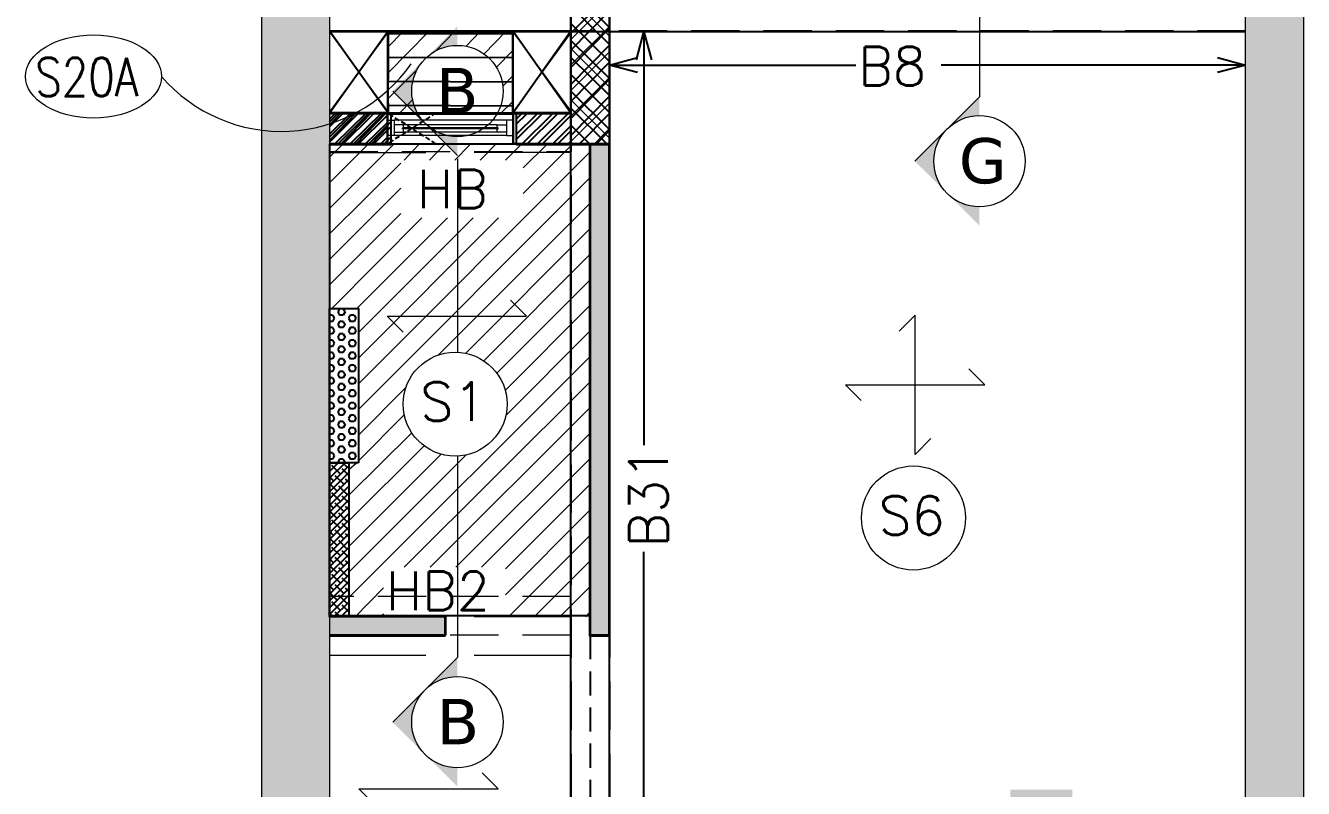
# Model space of a CAD drawing. Header units: millimetres. Extents: x 1181448 to 1317632, y -5734806 to -5633961.
# Drawn here: x 1272345 to 1278970, y -5704445 to -5700486 of the extents above; entities that cross this region are included whole.
import ezdxf

# ---------------------------------------------------------------- set-up
doc = ezdxf.new("R2010")
doc.units = ezdxf.units.MM
doc.header["$LTSCALE"] = 1000
doc.header["$MEASUREMENT"] = 0
for name, pattern in [('1', [0]), ('3BHK-A$0$AUDIT_D_120904163729-0', [0]), ('3BHK-A$0$HIDDEN', [0.375, 0.25, -0.125]), ('AUDIT_D_120904163729-0', [0]), ('HIDDEN', [0.375, 0.25, -0.125]), ('T8(T9 IS SIMILAR)$0$$0$HIDDEN', [0.375, 0.25, -0.125]), ('T8(T9 IS SIMILAR)$0$HIDDEN', [0.375, 0.25, -0.125])]:
    doc.linetypes.add(name, pattern=pattern)
doc.layers.get('0').update_dxf_attribs({"linetype": 'AUDIT_D_120904163729-0'})
for name, color, linetype in [('100 MM THK. NON-STRUCTURAL WALL', 134, 'Continuous'), ('100 MM THK. NON-STRUCTURAL WALL FOR LEDGE WALL BELOW WASHBASIN COUNTER', 47, 'Continuous'), ('150 MM THK. BLOCK WORK.', 223, 'Continuous'), ('3BHK-A$0$A-HATCH -160', 251, '3BHK-A$0$AUDIT_D_120904163729-0'), ('3BHK-A$0$A-TOI SUNK 50MM', 8, 'Continuous'), ('3BHK-A$0$CUT-OUT', 49, 'Continuous'), ('3BHK-A$0$ELE 1', 1, 'Continuous'), ('A_dim', 1, 'Continuous'), ('S-BEAM', 20, 'Continuous'), ('SCPL-BEAMS NO.', 7, 'Continuous'), ('secLINE', 7, 'Continuous'), ('T8(T9 IS SIMILAR)$0$S-BEAM', 20, 'T8(T9 IS SIMILAR)$0$$0$HIDDEN'), ('TYPICAL FLOOR ARCH', 251, 'AUDIT_D_120904163729-0')]:
    doc.layers.add(name, color=color, linetype=linetype)
for name, color, linetype, lineweight in [('160 THK. STRUCT WALL', 7, 'Continuous', 15), ('200 THK. NON-STRUCT WALL -1', 6, 'Continuous', 15), ('3BHK-A$0$A-WALL- 160', 6, 'Continuous', 30), ('3BHK-A$0$Ventilator', 5, 'Continuous', 0), ('S-CUTOUT', 8, 'Continuous', 15), ('S-HATCH', 8, 'Continuous', 9), ('SCPL BEAM', 20, 'Continuous', 13), ('SCPL_DIM', 9, 'Continuous', 5), ('SCPL_SLAB MARK', 72, 'Continuous', 20), ('T8(T9 IS SIMILAR)$0$SCPL BEAM', 191, 'T8(T9 IS SIMILAR)$0$$0$HIDDEN', 13)]:
    doc.layers.add(name, color=color, linetype=linetype, lineweight=lineweight)
for name, color, linetype, true_color in [('160MM THK.NON-STRUCTURAL WALLS', 7, 'Continuous', 0xea7b62), ('WALL - 0.16 thk STRUCTURAL', 7, '1', 0x24ffc8), ('WALL - 0.20 thk STRUCTURAL', 7, 'Continuous', 0xa60727)]:
    doc.layers.add(name, color=color, linetype=linetype, true_color=true_color)
doc.styles.add('ROMANS', font='romans.shx', dxfattribs={"width": 0.85})
doc.styles.add('SCPL', font='romans.shx')
doc.styles.add('VIN1', font='verdana.ttf', dxfattribs={"height": 0.3})
doc.dimstyles.new('SCPL-DIM-150', dxfattribs={"dimscale": 100, "dimtxt": 2.25, "dimasz": 1.45, "dimexe": 1, "dimexo": 1, "dimgap": 1, "dimtad": 1, "dimdec": 0, "dimzin": 0, "dimdsep": 46, "dimtxsty": 'ROMANS', "dimblk": 'OPEN30', "dimcen": 0.09, "dimclrd": 256, "dimclre": 256, "dimclrt": 7, "dimadec": 0, "dimazin": 0, "dimtfac": 1, "dimtdec": 0, "dimtofl": 0, "dimtmove": 0, "dimatfit": 3, "dimldrblk": 'OPEN30', "dimfxl": 1, "dimtolj": 1, "dimtzin": 0, "dimarcsym": 0})
pattern_1 = [(45.00000000000001, (-1203934.236175418, 5721641.226945907), (-39.77475644174329, 39.7747564417433), []), (45.00000000000001, (-1203907.71967116, 5721641.226945907), (-39.77475644174329, 39.7747564417433), [])]
pattern_2 = [(45, (206689697.0589429, 159341505.5749756), (-66.29126073623883, 66.29126073623884), [])]

# ---------------------------------------------------------------- blocks, each defined once
blk = doc.blocks.new('3BHK-A$0$V1')
at = {"layer": '3BHK-A$0$Ventilator'}
for p, q in [((1139503.9029181, -5700057.068097494), (1140153.9029181, -5700057.068097494)), ((1139503.9029181, -5700217.068097494), (1140153.9029181, -5700217.068097494))]:
    blk.add_line(p, q, dxfattribs=at)
at = {"layer": '3BHK-A$0$Ventilator', "color": 8}
for p, q in [((1139536.9029181, -5700094.568097494), (1140120.9029181, -5700094.568097494)), ((1139586.9029181, -5700118.318097494), (1140070.9029181, -5700118.318097494)), ((1139586.9029181, -5700155.818097494), (1140070.9029181, -5700155.818097494)), ((1139536.9029181, -5700174.568097494), (1140120.9029181, -5700174.568097494))]:
    blk.add_line(p, q, dxfattribs=at)
at = {"layer": '3BHK-A$0$Ventilator', "color": 5}
for p, q in [((1139586.9029181, -5700134.068097494), (1140070.9029181, -5700134.068097494)), ((1139586.9029181, -5700140.068097494), (1140070.9029181, -5700140.068097494))]:
    blk.add_line(p, q, dxfattribs=at)
at = {"layer": '3BHK-A$0$Ventilator', "color": 4}
for points in [[(1139503.9029181, -5700094.568097494), (1139536.9029181, -5700094.568097494), (1139536.9029181, -5700174.568097494), (1139503.9029181, -5700174.568097494)], [(1140153.9029181, -5700094.568097494), (1140120.9029181, -5700094.568097494), (1140120.9029181, -5700174.568097494), (1140153.9029181, -5700174.568097494)], [(1139586.9029181, -5700134.068097494), (1139586.9029181, -5700118.318097494), (1139536.9029181, -5700118.318097494), (1139536.9029181, -5700155.818097494), (1139586.9029181, -5700155.818097494), (1139586.9029181, -5700140.068097494), (1139580.9029181, -5700140.068097494), (1139580.9029181, -5700134.068097494)], [(1140070.9029181, -5700134.068097494), (1140070.9029181, -5700118.318097494), (1140120.9029181, -5700118.318097494), (1140120.9029181, -5700155.818097494), (1140070.902918101, -5700155.818097494), (1140070.902918101, -5700140.068097494), (1140076.902918101, -5700140.068097494), (1140076.902918101, -5700134.068097494)]]:
    blk.add_lwpolyline(points, close=True, dxfattribs=at)
blk = doc.blocks.new('GGS')
at = {"layer": '3BHK-A$0$A-HATCH -160', "linetype": 'ByBlock'}
h = blk.add_hatch(dxfattribs=at)
h.set_pattern_fill('ZIGZAG', color=8, scale=250)
h.set_pattern_definition([(9.213864076586625e-15, (-207774032.036375, -153589283.0669458), (31.25, 31.25), [31.25, -31.25]), (90, (-207774000.786375, -153589283.0669458), (-31.25, 31.25), [31.25, -31.25])])
h.paths.add_polyline_path([(-206588849.2516545, -159304032.5894826), (-206587499.29677, -159304032.5894826), (-206587499.29677, -159303432.5971018), (-206587399.29677, -159303432.5971018), (-206587399.29677, -159304032.5894826), (-206585319.29677, -159304032.5894826), (-206585319.2985641, -159303332.5971018), (-206584999.5804045, -159303332.5971018), (-206584999.5800315, -159303432.5962824), (-206585219.29677, -159303432.5971018), (-206585219.29677, -159304732.5818633), (-206584999.5804045, -159304732.5810439), (-206584999.5804045, -159304832.5810439), (-206585319.29677, -159304832.5818633), (-206585319.29677, -159304132.5894826), (-206587399.29677, -159304132.5894826), (-206587399.29677, -159304947.5895208), (-206587499.29677, -159304947.5895208), (-206587499.29677, -159304132.5894826), (-206588849.2515819, -159304132.5894826)])
h.paths.add_polyline_path([(-206588849.2516545, -159302532.5894826), (-206588249.29677, -159302532.5894826), (-206588249.29677, -159302432.5894826), (-206588849.2516545, -159302432.5894826)])
h.paths.add_polyline_path([(-206587499.29677, -159299982.5894826), (-206587399.29677, -159299982.5894826), (-206587399.29677, -159302532.5894826), (-206587499.29677, -159302532.5894826)])
h.paths.add_polyline_path([(-206587499.29677, -159306682.5894826), (-206587399.29677, -159306682.5894826), (-206587399.29677, -159305697.5895208), (-206587499.29677, -159305697.5895208)])
h.paths.add_polyline_path([(-206579129.8854274, -159304658.1033002), (-206579949.7757839, -159304658.1033002), (-206579949.7757839, -159304758.1033002), (-206579129.8854274, -159304758.1033002)])
h.paths.add_polyline_path([(-206578249.8854274, -159304658.1033002), (-206577349.7979631, -159304658.1033002), (-206577349.7979631, -159304758.1033002), (-206578249.8854274, -159304758.1033002)])
h.paths.add_polyline_path([(-206579899.5102295, -159303432.9301992), (-206577499.6667393, -159303432.9301992), (-206577499.6667393, -159303332.9301992), (-206579899.5102295, -159303332.9301992)])
h.paths.add_polyline_path([(-206576599.6667393, -159301083.248655), (-206576499.6667393, -159301083.248655), (-206576499.6667393, -159303432.9301992), (-206576599.6667393, -159303432.9301992)])
h.paths.add_polyline_path([(-206575749.6667393, -159303432.9301992), (-206575073.33623, -159303432.9301992), (-206575073.33623, -159303332.9310211), (-206575749.6667393, -159303332.9310211)])
h.paths.add_polyline_path([(-206577160.1158952, -159309491.6875185), (-206577949.8049188, -159309492.7478054), (-206577949.7001101, -159309392.7397758), (-206577949.8015727, -159309392.747706), (-206577849.8049188, -159309392.7477075), (-206577160.1158952, -159309391.6874206)])
h.paths.add_polyline_path([(-206580634.7922108, -159299222.9420962), (-206580149.7757839, -159299222.6462081), (-206580149.7757839, -159299323.1212675), (-206580634.7155002, -159299323.1212675)])
h.paths.add_polyline_path([(-206587399.3362269, -159297837.7564037), (-206586839.69683, -159297837.834479), (-206586839.69683, -159297937.7893145), (-206587399.3333243, -159297937.7893145)])
h.paths.add_polyline_path([(-206579849.7757823, -159305007.0429644), (-206579949.7757839, -159305007.0429644), (-206579949.7757839, -159304757.0429644), (-206579849.7757823, -159304757.0429644)])
h = blk.add_hatch(dxfattribs=at)
h.set_pattern_fill('ANSI37', color=8, scale=500)
h.set_pattern_definition([(45.00000000000001, (-207774032.6886401, -153587996.2291737), (-44.19417382415921, 44.19417382415922), []), (135, (-207774032.6886401, -153587996.2291737), (-44.19417382415922, -44.19417382415921), [])])
h.paths.add_polyline_path([(-206587599.233759, -159298581.714834), (-206587399.3362277, -159298581.7020094), (-206587399.29677, -159299981.5291468), (-206587599.16529, -159299981.5391319)])
h = blk.add_hatch(dxfattribs=at)
h.set_pattern_fill('ANSI32', color=8, scale=150)
h.set_pattern_definition([(45.00000000000001, (-207774032.6886401, -153587997.4724709), (-39.77475644174329, 39.7747564417433), []), (45.00000000000001, (-207774006.1721359, -153587997.4724709), (-39.77475644174329, 39.7747564417433), [])])
h.paths.add_polyline_path([(-206588849.5929354, -159299981.5291468), (-206588549.2741759, -159299981.4873281), (-206588549.2088342, -159299821.5291468), (-206588849.9673005, -159299821.5291468)])
at = {"layer": '3BHK-A$0$CUT-OUT'}
h = blk.add_hatch(dxfattribs=at)
h.set_pattern_fill('ANSI31', color=8, scale=1000, angle=135)
h.set_pattern_definition([(180, (-207750275.3269726, -153580026.900276), (-2.131628207280301e-14, -125), [])])
edge = h.paths.add_edge_path()
edge.add_line((-206588548.2069629, -159299396.7197679), (-206587900.4987806, -159299396.7250449))
edge.add_line((-206587900.4987806, -159299396.7250449), (-206587898.2385698, -159299821.5349461))
edge.add_line((-206587898.2385698, -159299821.5349461), (-206588548.9467393, -159299821.529669))
edge.add_line((-206588548.9467393, -159299821.529669), (-206588551.2069629, -159299396.7197679))
at = {"color": 8, "linetype": '3BHK-A$0$HIDDEN', "ltscale": 0.1}
for p, q in [((-206588299.274176, -159299981.4873281, -0.02432551863291288), (-206588549.274176, -159299821.4873281, -0.02432551863291288)), ((-206588299.274176, -159299821.4873281, -0.02432551863291288), (-206588549.274176, -159299981.4873281, -0.02432551863291288))]:
    blk.add_line(p, q, dxfattribs=at)
at = {"layer": '3BHK-A$0$A-TOI SUNK 50MM', "color": 8}
blk.add_line((-206587499.29677, -159302431.5291468, -0.02432551863291288), (-206588249.29677, -159302431.5291468, -0.02432551863291288), dxfattribs=at)
at = {"layer": '3BHK-A$0$A-TOI SUNK 50MM', "color": 8, "elevation": -0.02432551863291288}
blk.add_lwpolyline([(-206587499.29677, -159302431.5291468), (-206588849.5929354, -159302431.5291468), (-206588849.5929354, -159299981.5291468), (-206587499.29677, -159299981.5291468)], close=True, dxfattribs=at)
at = {"layer": '3BHK-A$0$A-WALL- 160', "color": 8, "linetype": 'ByBlock'}
for p, q in [((-206587599.1652905, -159299981.5291468, 0.05503706625907379), (-206587599.2376353, -159298581.7148347, -0.6392889634714325)), ((-206587399.29677, -159299981.5291468), (-206587399.29677, -159298581.7127698)), ((-206588549.274176, -159299821.5291468, -0.02432551863291288), (-206588849.5102295, -159299821.5291468, -0.5138890929442232)), ((-206588549.274176, -159299981.5291468, -0.02432551863291288), (-206588549.274176, -159299821.5291468, -0.02432551863291288)), ((-206587599.1459146, -159299821.5281135, -0.02432551863291288), (-206587899.274176, -159299821.5291468, -0.02432551863291288)), ((-206587899.274176, -159299981.5291468, -0.02432551863291288), (-206587899.274176, -159299821.5291468, -0.02432551863291288)), ((-206588549.274176, -159299981.5291468, -0.02432551863291288), (-206588849.2516545, -159299981.5291468, -0.02432551863291288)), ((-206587399.29677, -159299981.5291468, -0.02432551863291288), (-206587899.274176, -159299981.5291468, -0.02432551863291288)), ((-206587499.29677, -159302531.5291468, -0.02432551863291288), (-206587499.29677, -159299981.5291468, -0.02432551863291288)), ((-206587399.29677, -159302531.5291468, -0.02432551863291288), (-206587399.29677, -159299981.5291468, -0.02432551863291288)), ((-206588249.29677, -159302431.5291468, -0.02432551863291288), (-206588849.2516545, -159302431.5291468, -0.02432551863291288)), ((-206588249.29677, -159302531.5291468, -0.02432551863291288), (-206588249.29677, -159302431.5291468, -0.02432551863291288)), ((-206588249.29677, -159302531.5291468, -0.02432551863291288), (-206588849.2516545, -159302531.5291468, -0.02432551863291288)), ((-206587399.29677, -159302531.5291468, -0.02432551863291288), (-206587499.29677, -159302531.5291468, -0.02432551863291288))]:
    blk.add_line(p, q, dxfattribs=at)
at = {"layer": '3BHK-A$0$CUT-OUT', "color": 8}
for p, q in [((-206588849.5152056, -159299396.7171629, 0.2030585946563996), (-206588546.583539, -159299821.5291465, 0.2030447474376619)), ((-206588546.5836058, -159299396.7171629, 0.5618762655485625), (-206588849.5102295, -159299821.5291468, -0.5138890929442232)), ((-206587898.875634, -159299396.724908, 0.1573694573613147), (-206587599.1459146, -159299821.5281135, -0.02432551863291288)), ((-206587599.2322786, -159299396.7248584, 0.1034187628921517), (-206587898.8704208, -159299821.5291468, -0.02432551863291288))]:
    blk.add_line(p, q, dxfattribs=at)
at = {"layer": '3BHK-A$0$CUT-OUT', "color": 8, "linetype": '3BHK-A$0$HIDDEN', "ltscale": 0.5, "elevation": -0.02432551863291288}
blk.add_lwpolyline([(-206587499.29677, -159303431.536766), (-206587399.29677, -159303431.536766), (-206587399.29677, -159302531.5291468), (-206587499.29677, -159302531.5291468)], close=True, dxfattribs=at)
at = {"layer": '3BHK-A$0$ELE 1', "color": 8, "linetype": 'ByBlock'}
for p, q in [((-206587599.195514, -159299396.7273495, 0.1429663896231546), (-206588849.5102295, -159299396.7174632, -0.5138890929442232)), ((-206588549.5785629, -159299396.719631, -0.02432551863291288), (-206588549.5785629, -159299821.5291468, -0.02432551863291288)), ((-206587898.8704208, -159299821.5291468, -0.02432551863291288), (-206587898.8704208, -159299396.724908, -0.02432551863291288))]:
    blk.add_line(p, q, dxfattribs=at)
at = {"layer": 'T8(T9 IS SIMILAR)$0$S-BEAM', "color": 8}
for p, q in [((-206584100.115138, -159299396.7374177, -0.1662015998554092), (-206588850.0272754, -159299396.740869, -0.1656373630990691)), ((-206587599.9598275, -159299396.7711356, -0.16580961499094), (-206587599.24148, -159303931.8870382, -0.1659618615942871)), ((-206587399.95983, -159299396.7398154, -0.16580961499094), (-206587399.2414824, -159303931.855718, -0.1659618615942871))]:
    blk.add_line(p, q, dxfattribs=at)
at = {"layer": 'T8(T9 IS SIMILAR)$0$S-BEAM', "color": 8, "elevation": -0.165732649692274}
blk.add_lwpolyline([(-206587899.6593812, -159299396.8328637), (-206588547.3807402, -159299396.8328637), (-206588547.3792204, -159299821.2829897), (-206587899.6578614, -159299821.2829897)], close=True, dxfattribs=at)
at = {"layer": 'T8(T9 IS SIMILAR)$0$SCPL BEAM', "color": 8, "linetype": 'T8(T9 IS SIMILAR)$0$HIDDEN'}
for p, q in [((-206588850.0269669, -159299821.3811016, -0.1656373630990691), (-206587599.8933638, -159299821.1853293, -0.1658237013189879)), ((-206588849.9956467, -159300021.3810992, -0.1656373630990691), (-206587599.8620436, -159300021.1853268, -0.1658237013189879)), ((-206587599.434487, -159302331.3877453, -0.05770336640491958), (-206588850.0255758, -159302331.3913598, -0.08393590785458295)), ((-206587599.433909, -159302531.3877453, -0.05770336640491958), (-206588850.0249977, -159302531.3913598, -0.08393590785458295))]:
    blk.add_line(p, q, dxfattribs=at)
at = {"layer": '3BHK-A$0$A-WALL- 160', "color": 8, "linetype": 'ByBlock', "xscale": -1}
blk.add_blockref('3BHK-A$0$V1', (-205448395.3712578, -153599764.4610493, -0.02432551863291288), dxfattribs=at)
blk = doc.blocks.new('A$C5F94338C')
at = {"layer": 'WALL - 0.16 thk STRUCTURAL'}
h = blk.add_hatch(color=256, dxfattribs=at)
h.dxf.hatch_style = 1
h.paths.add_polyline_path([(5099.978329191683, 17094.80782370642), (5400.034929523943, 17094.80834333971), (5400.048144946573, 12860.00003652647), (5100.048144946573, 12860.00003652647)])
at = {"layer": 'WALL - 0.20 thk STRUCTURAL'}
h = blk.add_hatch(color=256, dxfattribs=at)
h.dxf.hatch_style = 1
h.paths.add_polyline_path([(3.017066046595573e-05, 17709.999442745), (350.0481449472718, 17710.00003652647), (350.0550475823693, 8210.280706692487), (0.006932746153324842, 8210.280113030225)])
at = {"layer": '160 THK. STRUCT WALL'}
for points in [[(3.017066046595573e-05, 17709.999442745), (350.0481449472718, 17710.00003652647), (350.0550475823693, 8210.280706692487), (0.006932746153324842, 8210.280113030225)], [(5099.978329191683, 17094.80782370642), (5400.034929523943, 17094.80834333971), (5400.048144946573, 12860.00003652647), (5100.048144946573, 12860.00003652647)]]:
    blk.add_lwpolyline(points, close=True, dxfattribs=at)
blk = doc.blocks.new('HS')
at = {"linetype": 'Continuous'}
for p, q in [((9.277298414872346, 0), (7.155978071313255, 2.121320343559318)), ((-9.277298414872346, 0), (9.277298414872346, 0)), ((-9.277298414872346, 0), (-7.155978071312347, -2.121320343559318))]:
    blk.add_line(p, q, dxfattribs=at)
blk = doc.blocks.new('One WAy')
at = {"xscale": -38.94666666665216, "yscale": 38.94666666665216, "zscale": 38.94666666665216, "rotation": 270}
blk.add_blockref('HS', (0, 0), dxfattribs=at)
blk = doc.blocks.new('_Open30')
at = {"color": 0, "linetype": 'ByBlock', "lineweight": -2}
for p, q in [((-1, 0.26794919), (0, 0)), ((0, 0), (-1, -0.26794919)), ((0, 0), (-1, 0))]:
    blk.add_line(p, q, dxfattribs=at)
blk = doc.blocks.new('A$C73fda794')
at = {"layer": '100 MM THK. NON-STRUCTURAL WALL', "linetype": 'ByBlock'}
h = blk.add_hatch(dxfattribs=at)
h.set_pattern_fill('ZIGZAG', color=256, scale=250)
h.set_pattern_definition([(9.213864076586625e-15, (-1203933.583910257, 5720355.632470995), (31.25, 31.25), [31.25, -31.25]), (90, (-1203902.333910257, 5720355.632470995), (-31.25, 31.25), [31.25, -31.25])])
h.paths.add_polyline_path([(-18750.79918980598, 5606.109934210777), (-17400.84430530667, 5606.109934210777), (-17400.84430530667, 6206.102314978838), (-17300.84430530667, 6206.102314978838), (-17300.84430530667, 5606.109934210777), (-15220.84430530667, 5606.109934210777), (-15220.84609934688, 6306.102314978838), (-14901.12793973088, 6306.102314978838), (-14901.12756678462, 6206.103134393692), (-15120.84430530667, 6206.102314978838), (-15120.84430530667, 4906.117553442717), (-14901.12793973088, 4906.118372857571), (-14901.12793973088, 4806.118372857571), (-15220.84430530667, 4806.117553442717), (-15220.84430530667, 5506.109934210777), (-17300.84430530667, 5506.109934210777), (-17300.84430530667, 4691.109895974398), (-17400.84430530667, 4691.109895974398), (-17400.84430530667, 5506.109934210777), (-18750.79911714792, 5506.109934210777)])
h.paths.add_polyline_path([(-18750.79918980598, 7106.109934210777), (-18150.84430530667, 7106.109934210777), (-18150.84430530667, 7206.109934210777), (-18750.79918980598, 7206.109934210777)])
h.paths.add_polyline_path([(-17400.84430530667, 9656.109934210777), (-17300.84430530667, 9656.109934210777), (-17300.84430530667, 7106.109934210777), (-17400.84430530667, 7106.109934210777)])
h.paths.add_polyline_path([(-17400.84430530667, 2956.109934210777), (-17300.84430530667, 2956.109934210777), (-17300.84430530667, 3941.109895974398), (-17400.84430530667, 3941.109895974398)])
h.paths.add_polyline_path([(-9031.432962656021, 4980.596116542816), (-9851.323319137096, 4980.596116542816), (-9851.323319137096, 4880.596116542816), (-9031.432962656021, 4880.596116542816)])
h.paths.add_polyline_path([(-8151.432962656021, 4980.596116542816), (-7251.345498383045, 4980.596116542816), (-7251.345498383045, 4880.596116542816), (-8151.432962656021, 4880.596116542816)])
h.paths.add_polyline_path([(-9801.057764738798, 6205.769217610359), (-7401.214274555445, 6205.769217610359), (-7401.214274555445, 6305.769217610359), (-9801.057764738798, 6305.769217610359)])
h.paths.add_polyline_path([(-6501.214274555445, 8555.450761795044), (-6401.214274555445, 8555.450761795044), (-6401.214274555445, 6205.769217610359), (-6501.214274555445, 6205.769217610359)])
h.paths.add_polyline_path([(-5651.214274555445, 6205.769217610359), (-4974.883765280247, 6205.769217610359), (-4974.883765280247, 6305.768395721912), (-5651.214274555445, 6305.768395721912)])
h.paths.add_polyline_path([(-7061.663430482149, 147.0118982493877), (-7851.352454066277, 145.9516113698483), (-7851.247645407915, 245.9596409797668), (-7851.34910801053, 245.9517108201981), (-7751.352454066277, 245.9517092704773), (-7061.663430482149, 247.0119961500168)])
h.paths.add_polyline_path([(-10536.33974611759, 10415.75732061267), (-10051.3233191371, 10416.05320864916), (-10051.3233191371, 10315.57814928889), (-10536.26303547621, 10315.57814928889)])
h.paths.add_polyline_path([(-17300.883762151, 11800.94301313162), (-16741.2443652451, 11800.86493781209), (-16741.2443652451, 11700.91010227799), (-17300.88085952401, 11700.91010224819)])
h.paths.add_polyline_path([(-9751.323317527771, 4631.656452357769), (-9851.323319137096, 4631.656452357769), (-9851.323319137096, 4881.656452357769), (-9751.323317527771, 4881.656452357769)])
at = {"layer": '100 MM THK. NON-STRUCTURAL WALL FOR LEDGE WALL BELOW WASHBASIN COUNTER'}
h = blk.add_hatch(dxfattribs=at)
h.set_pattern_fill('ANSI38', color=256, scale=200)
h.set_pattern_definition([(45, (-19851.51455706358, -9013.513251274824), (-17.67766952966369, 17.67766952966369), []), (135, (-19851.51455706358, -9013.513251274824), (-53.03300858899106, 17.67766952966369), [62.5, -37.5])])
h.paths.add_polyline_path([(-18650.79873850942, 8007.1704210639), (-18750.79873850942, 8007.1704210639), (-18750.79873850942, 7207.17027002573), (-18650.79873850942, 7207.17027002573)])
at = {"layer": '150 MM THK. BLOCK WORK.'}
h = blk.add_hatch(dxfattribs=at)
h.set_pattern_fill('HEX', color=256, scale=150, angle=180)
h.set_pattern_definition([(180, (-1203933.583910257, 5720355.632470995), (-3.977157145218398e-15, -32.47595264191645), [18.75, -37.5]), (299.9999999999999, (-1203933.583910257, 5720355.632470995), (28.125, 16.23797632095821), [18.74999999999995, -37.4999999999999]), (239.9999999999999, (-1203952.333910257, 5720355.632470995), (28.12499999999999, -16.23797632095823), [18.74999999999989, -37.49999999999979])])
h.paths.add_polyline_path([(-18600.79873850942, 8007.1704210639), (-18750.79873850942, 8007.1704210639), (-18750.79881557822, 8807.17027002573), (-18600.79881557822, 8807.17027002573)])
at = {"layer": '160MM THK.NON-STRUCTURAL WALLS', "linetype": 'ByBlock'}
h = blk.add_hatch(dxfattribs=at)
h.set_pattern_fill('ANSI32', color=256, scale=150)
h.set_pattern_definition(pattern_1)
h.paths.add_polyline_path([(-18750.79918980598, 9655.926972866058), (-18430.821711272, 9655.926972866058), (-18430.821711272, 9815.926972866058), (-18750.79918980598, 9815.926972866058)])
h = blk.add_hatch(dxfattribs=at)
h.set_pattern_fill('ANSI32', color=256, scale=150)
h.set_pattern_definition(pattern_1)
h.paths.add_polyline_path([(-17780.8217112124, 9655.926972866058), (-17500.72109487653, 9655.926972866058), (-17500.72109487653, 9815.928005993366), (-17780.8217112124, 9815.928005993366)])
at = {"layer": '200 THK. NON-STRUCT WALL -1', "linetype": 'ByBlock'}
h = blk.add_hatch(dxfattribs=at)
h.set_pattern_fill('ANSI37', color=256, scale=750)
h.set_pattern_definition([(45, (-19851.51455706358, -9013.513251274824), (-66.29126073623883, 66.29126073623884), []), (135, (-19851.51455706358, -9013.513251274824), (-66.29126073623884, -66.29126073623883), [])])
h.paths.add_polyline_path([(-17500.78129431605, 11056.98458278179), (-17300.88376298547, 11056.99740740657), (-17300.84430530667, 9657.17027002573), (-17500.7128252387, 9657.160284876823)])
at = {"layer": 'S-HATCH'}
h = blk.add_hatch(dxfattribs=at)
h.set_pattern_fill('ANSI31', color=256, scale=750)
h.set_pattern_definition(pattern_2)
h.paths.add_polyline_path([(-17800.64497059584, 10856.85753029585), (-18448.35059398413, 10856.85753029585), (-18448.35059398413, 10442.19319841266), (-17800.64497059584, 10442.19319841266)])
h.paths.add_polyline_path([(-17800.63548827171, 10242.10051321983), (-18448.28477022052, 10242.10051321983), (-18448.3568469882, 10242.00164851546), (-18448.3553275466, 9817.650387197733), (-18292.8666216433, 9817.650387197733, -0.1310534272504295), (-18324.32595917583, 9935.613816440105, -1), (-17850.53783372045, 9935.613816440105, -0.1310064186377849), (-17881.97536799312, 9817.688365995884), (-17800.63396865129, 9817.701104164124)])
h = blk.add_hatch(dxfattribs=at)
h.set_pattern_fill('ANSI31', color=256, scale=750)
h.set_pattern_definition(pattern_2)
edge = h.paths.add_edge_path(flags=16)
edge.add_arc((-18099.26761642098, 8310.940068215132), 269.8868610858917, 0, 360)
h.paths.add_polyline_path([(-18301.65042367578, 8174.345448851585), (-17934.98375701904, 8174.345448851585), (-17934.98375701904, 8474.345448851585), (-18301.65042367578, 8474.345448851585)], flags=0)
h.paths.add_polyline_path([(-18470.93351051211, 7207.170269995928), (-17837.60017716885, 7207.170269995928), (-17837.60017713904, 7465.176043123007), (-18470.93351048231, 7465.176043123007)], flags=16)
h.paths.add_polyline_path([(-18380.21850034595, 9277.334281295538), (-17746.88516700268, 9277.334281295538), (-17746.88516700268, 9577.334281295538), (-18380.21850034595, 9577.334281295538)], flags=16)
h.paths.add_polyline_path([(-18750.79863810539, 8807.170270055532), (-18600.79863813519, 8807.170270055532), (-18600.79873853922, 8007.1704210639), (-18750.79873850942, 8007.1704210639)], flags=16)
h.paths.add_polyline_path([(-18650.79873853922, 8007.1704210639), (-18650.79873847961, 7207.168608158827), (-17400.66338592768, 7207.171931833029), (-17400.83974340558, 9657.268158584833), (-18751.14503258467, 9657.072381436825), (-18751.32883509994, 7307.168713778257), (-18750.79873850942, 7307.168715327978), (-18750.79873850942, 8007.1704210639)])
at = {"layer": 'secLINE', "lineweight": 0}
h = blk.add_hatch(color=256, dxfattribs=at)
h.paths.add_polyline_path([(-18087.43189650774, 9600.67960447073), (-18087.43189650774, 9698.719753742218, -0.1930786363611049), (-18251.13510853052, 9764.382816642523)])
h.paths.add_polyline_path([(-18422.3661083281, 9935.613816440105), (-18258.66289612651, 9771.910604208708, -0.1930786366837761), (-18324.32595917583, 9935.613816440105, -0.1930786365989297), (-18258.66289618611, 10099.3170286715)])
h.paths.add_polyline_path([(-18087.43189644814, 10270.54802837968), (-18251.13510817289, 10106.84481662512, -0.1930786358470722), (-18087.43189647794, 10172.5078791976)])
h = blk.add_hatch(color=256, dxfattribs=at)
h.paths.add_polyline_path([(-15544.51843520999, 9742.695796519518, -0.193078636521584), (-15380.8152230382, 9808.358859479427), (-15380.8152230382, 9906.39900869131)])
h.paths.add_polyline_path([(-15552.04622277617, 9407.761584550142, -0.1930786365989297), (-15617.70928576589, 9571.464796751738, -0.1930786363473363), (-15552.04622292519, 9735.168008774519), (-15715.74943488836, 9571.46479678154)])
h.paths.add_polyline_path([(-15380.815223068, 9334.570734024048, -0.1930786366679874), (-15544.5184353292, 9400.233797073364), (-15380.8152230978, 9236.530584812164)])
h = blk.add_hatch(color=256, dxfattribs=at)
h.paths.add_polyline_path([(-18251.46042308211, 6832.049848496914, -0.193078636521584), (-18087.75721094012, 6897.712911456823), (-18087.75721094012, 6995.753060698509)])
h.paths.add_polyline_path([(-18258.9882106781, 6497.115636527538, -0.1930786365989297), (-18324.65127366781, 6660.818848729134, -0.1930786363473363), (-18258.98821082711, 6824.522060751915), (-18422.69142279029, 6660.818848758936)])
h.paths.add_polyline_path([(-18087.75721096992, 6423.924786001444, -0.1930786366679874), (-18251.46042323112, 6489.58784905076), (-18087.75721099973, 6325.88463678956)])
at = {"layer": '100 MM THK. NON-STRUCTURAL WALL', "linetype": 'ByBlock'}
for p, q in [((-17400.84430530667, 7107.17027002573, -0.02922922269478381), (-17400.84430530667, 9657.17027002573, -0.02922922269478381)), ((-17300.84430530667, 7107.17027002573, -0.02922922269478381), (-17300.84430530667, 9657.17027002573, -0.02922922269478381)), ((-18150.84430530667, 7207.17027002573, -0.02922922269478381), (-18750.79918980598, 7207.17027002573, -0.02922922269478381)), ((-18150.84430530667, 7107.17027002573, -0.02922922269478381), (-18150.84430530667, 7207.17027002573, -0.02922922269478381)), ((-18150.84430530667, 7107.17027002573, -0.02922922269478381), (-18750.79918980598, 7107.17027002573, -0.02922922269478381)), ((-17300.84430530667, 7107.17027002573, -0.02922922269478381), (-17400.84430530667, 7107.17027002573, -0.02922922269478381))]:
    blk.add_line(p, q, dxfattribs=at)
at = {"layer": '100 MM THK. NON-STRUCTURAL WALL FOR LEDGE WALL BELOW WASHBASIN COUNTER', "elevation": -0.02922922269478381}
blk.add_lwpolyline([(-18750.79873850942, 8007.1704210639), (-18650.79873850942, 8007.1704210639), (-18650.79873850942, 7207.17027002573), (-18750.79873850942, 7207.17027002573)], close=True, dxfattribs=at)
at = {"layer": '150 MM THK. BLOCK WORK.', "elevation": -0.02922922269478381}
blk.add_lwpolyline([(-18600.79873850942, 8007.1704210639), (-18750.79873850942, 8007.1704210639), (-18750.79863810539, 8807.17027002573), (-18600.79863810539, 8807.17027002573)], close=True, dxfattribs=at)
at = {"layer": '160MM THK.NON-STRUCTURAL WALLS', "linetype": 'ByBlock'}
for p, q in [((-18430.821711272, 9817.17027002573, -0.02922922269478381), (-18751.0577647388, 9817.17027002573, -0.5187927970060942)), ((-18430.821711272, 9657.17027002573, -0.02922922269478381), (-18430.821711272, 9817.17027002573, -0.02922922269478381)), ((-17500.69344988465, 9817.17130330205, -0.02922922269478381), (-17780.821711272, 9817.17027002573, -0.02922922269478381)), ((-17780.821711272, 9657.17027002573, -0.02922922269478381), (-17780.821711272, 9817.17027002573, -0.02922922269478381)), ((-18430.821711272, 9657.17027002573, -0.02922922269478381), (-18750.79918980598, 9657.17027002573, -0.02922922269478381)), ((-17300.84430530667, 9657.17027002573, -0.02922922269478381), (-17780.821711272, 9657.17027002573, -0.02922922269478381))]:
    blk.add_line(p, q, dxfattribs=at)
at = {"layer": '200 THK. NON-STRUCT WALL -1', "linetype": 'ByBlock'}
for p, q in [((-17500.71282574534, 9657.17027002573, 0.05013336219720285), (-17500.78517052531, 11056.98458215594, -0.6441926675333034)), ((-17300.84430530667, 9657.17027002573, -0.004903704061870934), (-17300.84430530667, 11056.98664695024, -0.004903704061870934))]:
    blk.add_line(p, q, dxfattribs=at)
at = {"layer": 'S-BEAM'}
for p, q in [((-14001.0912451148, 10242.1959592104, -2.504591093723953), (-18751.00338253379, 10242.19250786304, -2.504026856967613)), ((-17501.26124918461, 10225.48947697878, -0.1658096149909401), (-17500.55367550254, 5707.171515375376, -0.1659595781872295)), ((-17301.2612516582, 10225.52079719305, -0.1658096149909401), (-17300.55367302895, 5707.171370059252, -0.165959579231572))]:
    blk.add_line(p, q, dxfattribs=at)
at = {"layer": 'S-BEAM', "elevation": -2.504122143560817}
blk.add_lwpolyline([(-17800.63548827171, 10242.10051321983), (-18448.35684734583, 10242.10051321983), (-18448.3553275466, 9817.650387197733), (-17800.63396847248, 9817.650387197733)], close=True, dxfattribs=at)
at = {"layer": 'S-CUTOUT', "color": 8, "linetype": 'HIDDEN', "ltscale": 500}
for p, q in [((-18751.003382653, 10242.37163031101, -2.504100698765908), (-18448.35014611483, 9827.346035778522, -2.50410110443195)), ((-18448.35014611483, 10242.01083981991, -2.50410110443195), (-18750.92508521676, 9826.98137369752, -2.504101461273261)), ((-17800.63548827171, 10242.10051321983, -2.504122143560817), (-17497.98225173354, 9827.074918687344, -2.504122549226859)), ((-17497.98225173354, 10241.73972272873, -2.504122549226859), (-17800.55719080567, 9826.710256636143, -2.50412290606817))]:
    blk.add_line(p, q, dxfattribs=at)
at = {"layer": 'SCPL BEAM', "linetype": 'HIDDEN', "ltscale": 2}
for p, q in [((-18751.00307399035, 9817.552275270224, -2.504026856967613), (-17500.86947089434, 9817.748047620058, -2.504213195187531)), ((-18750.97175377607, 9617.552277743816, -2.504026856967613), (-17500.83815068007, 9617.748050063848, -2.504213195187531)), ((-17500.73590868711, 7207.171726644039, -0.01865749983733991), (-18751.32699745893, 7207.168112188578, -0.04489004128700322)), ((-17500.73533064127, 7007.171726644039, -0.01865749983733991), (-18751.32641941309, 7007.168112188578, -0.04489004128700322))]:
    blk.add_line(p, q, dxfattribs=at)
at = {"layer": 'SCPL_SLAB MARK'}
for centre in [(-18099.26761642098, 8310.940068215132), (-15723.21210020781, 7720.177949965)]:
    blk.add_circle(centre, 269.8868610880397, dxfattribs=at)
blk.add_arc((-19000.11067044735, 10546.98328524828, -2.338389493868543), 820.5611638200282, 220.7515934420021, 325.0637373794248, dxfattribs=at)
blk.add_ellipse((-19974.14022693038, 10011.33669528365, -2.338389493868543), major_axis=(-352.4160477519035, 0), ratio=0.612891589853093, start_param=-1.570796326794897, end_param=4.71238898038469, dxfattribs=at)
at = {"layer": 'secLINE', "lineweight": 0}
for p, q in [((-15380.8152230978, 12394.7023691535, 2.333485789806672), (-15380.815223068, 9906.39900869131, 2.333485789806672)), ((-18422.38725444674, 9935.634962558746, -2.338389493868543), (-18087.43189644814, 9600.67960447073, -2.338389493868543)), ((-15715.77058103681, 9571.443650633097, 2.333485789806672), (-15380.8152230382, 9906.39900869131, 2.333485789806672)), ((-18087.75721099973, 9584.00684016943), (-18087.75721099973, 8578.855542719364)), ((-18087.75721099973, 8043.024593710899), (-18087.75721096992, 6995.753060698509)), ((-18422.71256893873, 6660.797702610493), (-18087.75721094012, 6995.753060698509))]:
    blk.add_line(p, q, dxfattribs=at)
for centre in [(-18087.43189644814, 9935.613816440105, -2.338389493868543), (-15380.8152230382, 9571.464796751738, 2.333485789806672), (-18087.75721094012, 6660.818848729134)]:
    blk.add_circle(centre, 236.8940627156205, dxfattribs=at)
at = {"layer": '160 THK. STRUCT WALL'}
blk.add_blockref('A$C5F94338C', (-19101.56298071146, -6654.230818927288, -0.004903704061870934), dxfattribs=at)
at = {"layer": 'SCPL_SLAB MARK', "color": 5, "xscale": -1, "rotation": 270}
for p in [(-18090.91785672307, 8767.263346731663, 2.054477292359747e-06), (-15714.86234050989, 8411.722213119268, 2.054477292359747e-06), (-18237.33295297623, 6315.157949447632, 2.054477292359747e-06)]:
    blk.add_blockref('One WAy', p, dxfattribs=at)
at = {"layer": 'SCPL_SLAB MARK', "xscale": -1}
blk.add_blockref('One WAy', (-15714.86234050989, 8411.722213119268, 2.054477292359747e-06), dxfattribs=at)
at = {"layer": 'TYPICAL FLOOR ARCH'}
blk.add_blockref('GGS', (206570100.0086882, 159309643.3941759, -0.004903704061870934), dxfattribs=at)
at = {"layer": 'SCPL-BEAMS NO.', "style": 'SCPL'}
for s, p in [('B8', (-16009.49334466457, 9964.850939452648, -1.107730906826812)), ('HB', (-18298.17516937852, 9327.334281295538, -2.213734288827335)), ('HB2', (-18459.02874857187, 7242.539239257574, 0.05296564106472038))]:
    blk.add_text(s, height=200, dxfattribs=at).set_placement(p)
blk.add_text('B31', height=200, rotation=90, dxfattribs=at).set_placement((-16997.21887865663, 7567.30067512393))
at = {"layer": 'SCPL_SLAB MARK', "style": 'SCPL', "width": 0.8}
blk.add_text('S20A', height=200, dxfattribs=at).set_placement((-20275.73653918505, 9908.498400211334, -2.338388292573095))
at = {"layer": 'SCPL_SLAB MARK', "style": 'SCPL'}
for s, p in [('S1', (-18280.22185224295, 8224.345448851585)), ('S6', (-15904.16633602977, 7633.583330601454))]:
    blk.add_text(s, height=200, dxfattribs=at).set_placement(p)
at = {"layer": 'secLINE', "style": 'VIN1'}
for s, p in [('B', (-18198.88350829482, 9821.078505128622, -2.338389493868543)), ('G', (-15488.26683488488, 9456.929485410452, 2.333485789806672)), ('B', (-18195.20882278681, 6546.283537387848))]:
    blk.add_text(s, height=234.7826086956521, dxfattribs=at).set_placement(p)
at = {"layer": 'SCPL_DIM'}
for points in [[(-17120.9784797132, 10242.13287895918, -0.478044877824246), (-17120.98093113303, 8098.461586207151, -0.478044877824246)], [(-17299.28808179498, 10070.78788900375, 0.04561651624562936), (-16022.60199537873, 10070.81519505382, 0.04561651624562936)], [(-14001.57855549455, 10070.81117907166, 0.04561651624562936), (-15578.97211638093, 10070.81519505382, 0.04561651624562936)], [(-17120.98014003038, 5707.171169251204, -0.478044877824246), (-17120.98093113303, 7544.195990115404, -0.478044877824246)]]:
    blk.add_leader(points, dimstyle='SCPL-DIM-150', override={"dimgap": 1, "dimtad": 0, "dimfxl": 150, "dimtfill": 1}, dxfattribs=at)

msp = doc.modelspace()

# ---------------------------------------------------------------- block references
at = {"layer": 'A_dim', "linetype": 'ByBlock'}
msp.add_blockref('A$C73fda794', (1292671.198842288, -5710761.978253825), dxfattribs=at)

doc.saveas('drawing.dxf')
